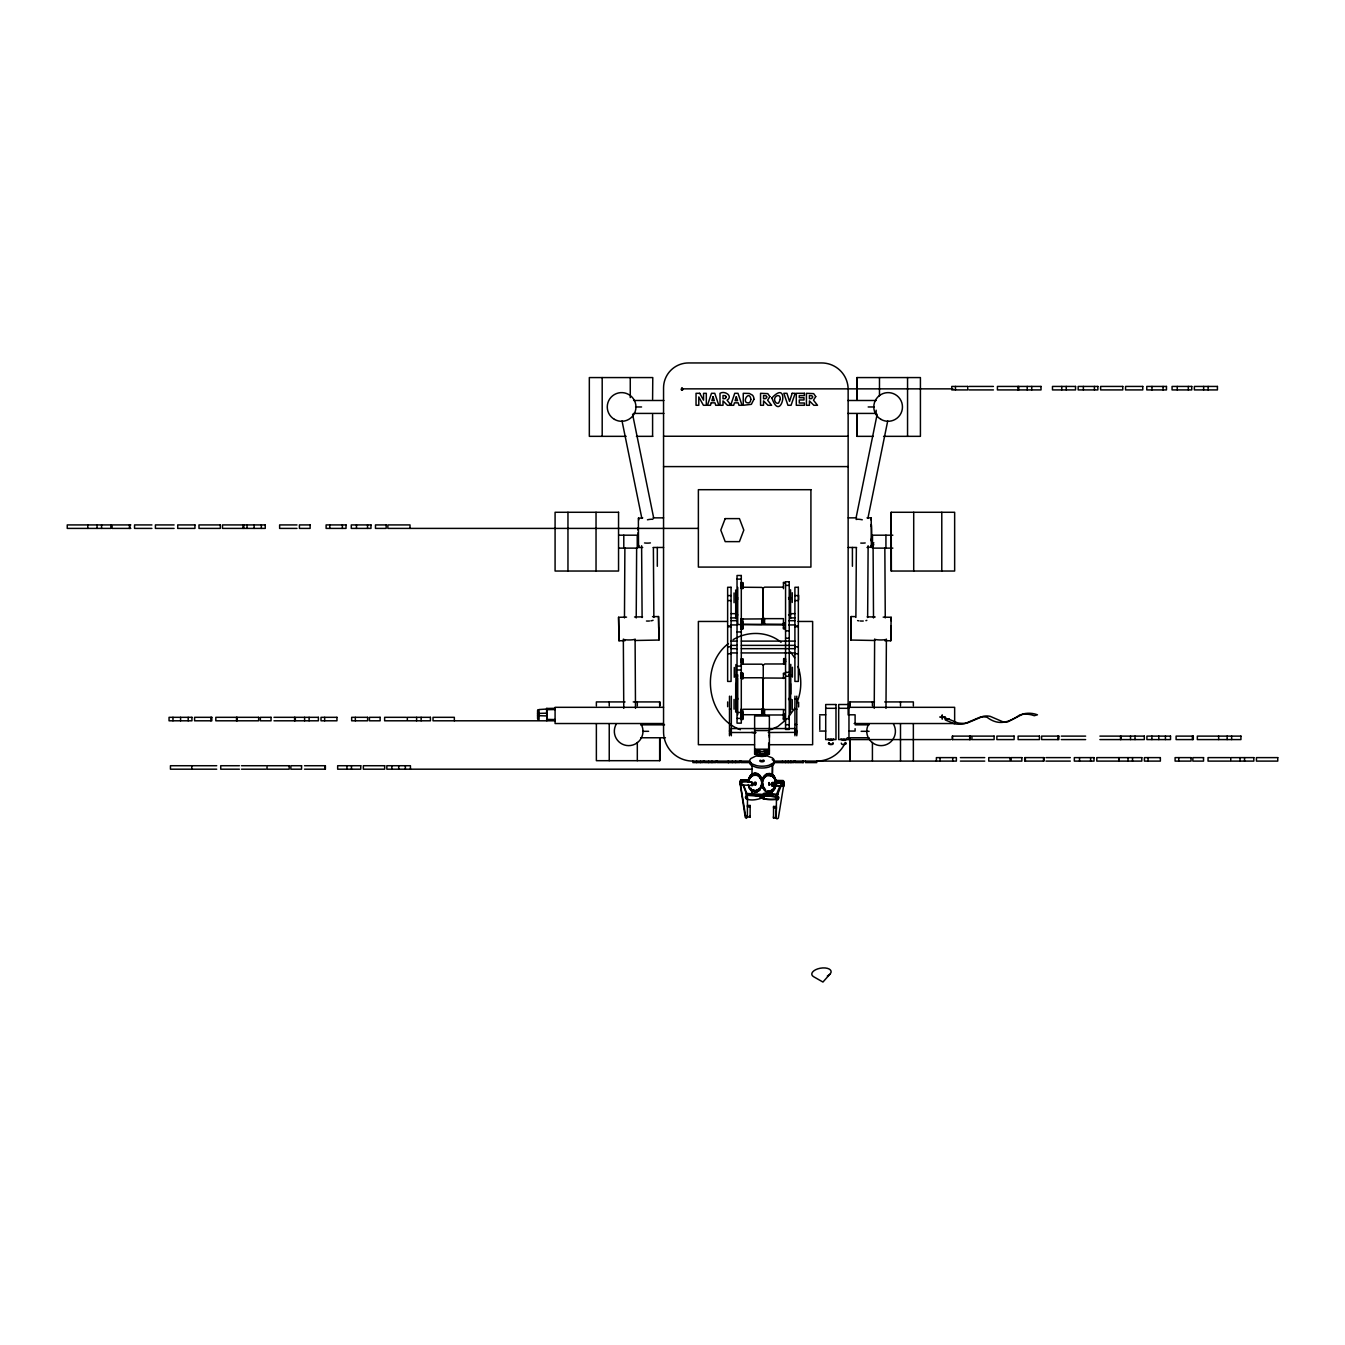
<?xml version="1.0" encoding="UTF-8"?>
<svg xmlns="http://www.w3.org/2000/svg" width="1345" height="1345" viewBox="0 0 1345 1345"><rect width="100%" height="100%" fill="white"/><g stroke="black" fill="none" stroke-linecap="round" stroke-linejoin="round"><path stroke-width="1.5" d="M624.467 617.91L624.887 547.903M636.219 617.96L636.639 547.953M747.484 797.333L747.383 817.02L746.307 818.365L745.248 817.356L740.002 782.706L741.061 781.697L751.922 781.933L752.965 782.958L752.662 785.413L740.792 784.992L740.893 783.664L741.347 785.228M747.063 816.6L747.383 815.642L747.383 817.02L750.106 817.037L750.157 805.487L747.45 805.47L747.45 806.849L750.157 806.865L750.157 805.487M776.233 816.667L776.233 818.046L773.509 818.029L773.577 806.479L776.284 806.496C777.074 808.227 773.863 822.081 778.335 818.113L784.253 781.899L783.193 780.52L775.93 780.419M874.233 708.277L874.637 639.043M885.985 708.344L886.389 639.094M855.891 617.439L856.361 547.734M867.643 617.523L868.13 545.751M626.568 617.136L618.582 617.288L619.003 640.775L625.005 640.674M652.527 616.666L658.529 616.548L658.697 628.233M634.991 640.489L658.949 640.052L658.781 628.367M751.721 794.424L751.788 790.339M751.973 776.065L752.09 765.54M772.349 776.183L772.518 763.943M772.131 794.845L772.03 789.515M776.468 797.366L776.233 818.063M638.135 530.233L638.169 527.963M890.894 629.09L890.962 626.047M890.995 628.972L890.726 640.775L884.741 640.674M891.062 620.768L891.163 617.288L883.177 617.136M740.624 784.858C738.993 783.933 742.793 782.319 741.314 783.916M752.46 784.555C750.123 786.354 753.082 780.47 751.872 785.614M755.47 784.841L755.823 782.622L754.36 783.227L755.117 784.992L754.377 783.479L755.688 782.151M783.782 785.144L783.16 783.496L783.126 786.27L772.148 785.715L772.316 784.303L772.618 785.883L772.299 784L772.08 786.001L771.29 783.748L772.299 782.437L783.193 782.588L784.219 783.614L783.933 786.068L783.378 784.589L782.605 785.43L784.219 785.009L783.193 783.278L772.03 783.177L771.324 784.101L772.282 785.312L771.542 784.017L772.871 783.53L772.585 785.312M777.528 799.72L777.561 797.249L777.46 799.434L763.153 799.098L762.363 797.081L763.439 795.567L763.994 796.845L760.228 796.257L760.782 797.182M855.201 616.615L851.217 616.548L850.78 640.052L874.754 640.489M755.755 792.138L756.327 789.986C755.285 795.248 752.191 789.212 753.637 790.591M749.468 779.411C747.887 777.982 751.67 778.755 751.367 774.552L751.922 774.148C751.384 775.981 758.496 775.695 757.992 773.913L758.866 776.67L759.706 775.241C760.312 782.992 762.951 776.603 760.631 778.957M755.907 775.275C756.747 772.736 753.637 772.82 753.923 774.686M755.94 773.224L757.302 773.577L757.151 775.611M762.01 783.462C762.682 780.655 763.792 773.526 765.002 777.275L765.809 774.451L766.078 776.418L767.104 773.812L767.894 775.645L767.827 773.594L768.533 775.544L770.433 775.695L770.584 773.661L771.66 776.183L772.467 774.552L772.77 776.956L773.61 775.544C774.569 781.025 775.208 777.561 773.61 775.544M762.212 783.547L761.337 787.615M770.298 790.961L770.298 792.323L768.281 792.407L765.658 791.364L765.658 789.986M769.811 775.561L769.844 773.509L768.533 774.165M769.844 773.509L770.433 775.695M746.374 798.98C747.03 794.323 746.122 799.535 746.391 797.938M751.889 784.572L751.889 783.58L752.662 785.413M755.587 783.109C753.234 782.924 757.084 784.572 754.646 782.168M769.021 785.295L769.054 782.504L769.357 785.127M769.037 784.236L769.054 783.244L769.811 785.076M777.544 798.678L777.544 796.946L778.318 799.518M773.072 785.833C767.911 779.898 784.236 790.49 783.479 783.916C781.294 786.337 784.051 783.294 783.429 785.547M870.904 526.013C871.93 517.018 871.93 548.306 870.904 539.311M766.969 752.746L764.801 751.754M764.784 751.065C762.329 749.804 768.214 749.081 766.969 750.897M638.875 545.482L638.539 547.465L642.708 547.465M870.871 519.842L871.207 517.859L867.021 517.859M745.634 796.963L746.374 798.257M759.723 796.879C760.48 791.919 762.279 800.107 760.951 796.593C738.035 790.658 742.44 804.781 761.539 798.123A1.849 1.748 0 0 0 761.505 797.081L760.816 795.937L759.959 796.694M747.164 798.039C748.223 799.418 745.197 795.652 746.391 798.678M776.468 795.988C775.746 794.424 784.101 775.897 783.429 783.193M681.478 389.142L682.739 388.94L681.545 389.411M683.092 389.428C681.226 385.124 680.486 392.841 683.008 389.142M748.694 782.42L748.442 779.31L748.442 780.688M775.527 784.589C776.132 786.371 773.577 792.02 773.106 788.658L772.854 791.079L770.298 792.323M755.436 782.773L755.924 784.791M777.83 798.98C760.463 802.36 754.343 792.44 778.536 797.518A1.849 1.748 0 0 1 778.587 798.543L778.167 799.333M856.092 517.758L877.159 414.243M867.895 518.38L887.717 420.935M748.442 779.31L748.156 782.386M753.032 791.751L753.166 789.734M757.302 773.577L757.756 775.897M762.85 779.781L762.699 780.554M771.189 773.879L771.66 776.183M771.055 775.914L770.584 775.039M841.264 743.112C841.079 746.105 849.25 744.104 845.148 742.406M748.963 779.495L748.98 777.729M748.963 780.873L749.182 778.738M763.086 779.041L762.699 781.933M730.688 405.282L734.723 393.312L738.001 393.312L742.053 405.282L738.96 405.282L738.203 402.844L734.437 402.844L733.697 405.282L727.41 405.282L723.005 400.894L723.005 405.282L720.012 405.282L720.012 393.312C724.888 390.269 733.378 396.287 727.057 400.188L731.075 405.282M741.801 785.177L741.347 783.412L740.338 784.673M642.708 517.859L638.371 518.363L638.539 547.465M867.021 547.465L871.375 546.961L871.207 517.859M740.49 783.429L741.465 784.068M776.519 797.013L781.344 785.446M782.134 783.58L783.193 782.588M784.219 782.941L783.429 783.883M773.022 785.497L772.618 784.421L772.618 785.883M796.66 703.149C801.687 691.75 802.091 678.199 797.988 666.481M749.182 780.117L748.98 779.108M753.166 791.095L751.115 790.591L751.115 789.212M758.563 774.266L759.202 774.754M763.086 780.419L762.884 778.015M761.337 786.237L761.135 785.228M765.658 791.364L763.96 787.329L764.515 790.389M771.912 764.733A2.27 2.152 0 0 1 772.467 766.297L772.383 776.485L772.467 774.552M942.458 717.238L945.199 717.019L946.611 719.087M749.468 778.032L750.762 775.09L751.115 776.99M762.884 779.394L763.657 776.603M760.85 785.934L759.572 790.238L759.202 788.355M760.85 787.313L760.951 788.405M752.511 785.228L752.208 784L752.208 785.463M761.287 797.703L761.539 796.055A1.849 1.748 0 0 0 761.505 795.013L745.87 794.105M761.135 797.518L760.631 795.45L760.497 796.862M764.061 796.929L763.035 795.416L763.203 797.988M745.718 796.711L747.063 796.627L747.164 798.779M750.611 790.103L748.896 786.035L749.653 788.859M759.387 777.158L759.706 775.241M772.77 776.956L773.106 775.056M773.745 777.998L773.106 776.418M757.033 752.796C754.461 748.425 762.497 749.333 759.219 753.217L764.784 753.217L764.801 749.905M759.471 751.905L756.731 752.561M788.372 717.204L794.66 708.361M763.708 779.024L764.532 776.418M829.831 974.301L822.938 982.052L813.759 976.789A9.785 4.808 -9.3 0 1 815.558 969.762A9.785 4.808 -9.3 0 1 829.142 969.005A9.785 4.808 -9.3 0 1 827.326 976.033M759.841 777.696L760.261 775.88L760.682 777.864M760.682 776.485L760.631 777.578M764.649 775.392L764.532 777.797M763.96 789.75L763.002 785.261M773.459 790.541L773.947 788.641L773.947 790.019M829.209 743.012L830.353 744.239M833.412 739.195L830.84 740.069L828.285 739.195M834.085 739.262L830.84 740.372L827.612 739.262M846.392 739.195L843.836 740.069L841.264 739.195M847.064 739.262L843.836 740.372L840.591 739.262M755.251 749.821L754.999 750.09A7.431 3.194 0 0 0 754.999 751.737M755.251 751.821L754.999 752.09A7.431 3.194 0 0 0 755.722 754.495L758.378 755.655A7.179 3.094 0 0 0 765.641 755.655L768.298 754.495A7.431 3.194 0 0 0 769.021 752.09L768.768 751.821M761.203 760.631L762.8 760.631M751.115 775.611L751.367 774.552M758.412 791.179C758.059 786.976 758.143 793.298 759.202 789.734M773.106 790.019L772.854 791.079M728.402 643.566C699.955 665.271 706.159 717.221 740.355 729.713M785.749 719.978L777.881 726.485L770.651 729.713M748.896 787.413L748.593 785.194M765.524 776.805L765.809 774.451M758.412 789.801L758.698 788.826L758.698 790.204M775.124 780.672L775.006 777.528M762.783 787.699L763.254 785.984M774.854 779.932L775.325 778.217M740.944 619.036L761.707 618.902L763.237 617.809M740.944 624.198L761.707 624.366L763.237 623.273L763.237 588.471L761.707 587.395L740.944 587.227M740.944 709.269L740.944 719.525L742.827 719.525L742.827 709.269L761.707 709.269L763.237 708.176M740.944 714.699L761.707 714.75L763.237 713.657L763.237 665.136L764.784 663.976L785.53 663.976M546.591 709.689L555.082 709.538M828.974 742.591C826.065 744.895 834.69 745.601 833.143 742.843M752.191 776.115L752.595 773.779L753.923 773.308M756.949 789.801L757.117 791.818L758.143 790.591M745.87 793.415L761.505 794.323A1.849 1.748 0 0 1 761.539 795.366L760.715 796.24M767.02 750.123L766.969 753.217L769.374 752.864M948.662 718.987L945.333 719.978L954.429 723.761A26.295 26.244 69.1 0 0 964.499 723.761L979.933 717.238A17.603 17.569 69.1 0 1 987.028 717.255C998.73 726.165 1008.817 722.416 1019.998 714.834A24.479 24.429 69.1 0 1 1031.548 714.851L1034.288 715.708L1037.449 714.8L1034.692 713.943A24.479 24.429 69.1 0 0 1023.158 713.926L1007.977 721.761A13.87 13.837 69.1 0 1 1003.37 722.013L990.189 716.347A17.603 17.569 69.1 0 0 983.094 716.33L967.66 722.853A26.295 26.244 69.1 0 1 957.59 722.853L948.494 719.054M943.955 716.75L945.115 719.104L949.082 718.953M733.126 639.665C747.719 630.822 767.743 631.192 781.025 642.271M766.667 776.082L767.104 773.812M762.329 779.612L761.573 781.899L761.741 778.772M748.375 785.799L748.207 784.892M761.421 781.126L761.942 779.528M775.83 779.831L775.46 782.202L775.628 779.074M762.48 786.859L762.649 783.731L761.522 783.698M783.193 781.21L775.93 781.109L775.46 782.202M682.52 389.983L681.528 389.983M777.746 798.728L778.587 797.854A1.849 1.748 0 0 0 778.553 796.828L763.456 795.736L763.271 796.98M831.798 744.155L832.673 743.213M767.272 774.451L767.827 773.594M756.949 791.179L756.394 792.037M768.466 773.493L767.894 775.645M761.522 785.076L762.111 780.436M775.46 780.823L776.115 783.832M776.015 782.117L775.577 783.782L776.082 781.529M762.548 782.134L762.8 785.883M537.58 713.438L546.591 713.169M546.591 709.05L539.076 709.538L539.076 719.541M831.714 739.128L829.983 739.128M844.694 739.128L842.962 739.128M843.836 744.273L845.467 743.012M760.429 798.308L761.539 797.434A1.849 1.748 0 0 0 761.505 796.391L746.408 795.315L745.853 797.837M634.554 616.985L642.54 616.851M969.072 386.435L993.417 386.435M683.092 388.856L952.916 388.856M969.072 389.915L993.417 389.915M633.596 400.491L663.858 400.491M847.854 400.491L876.15 400.491M635.58 406.963L641.565 406.963M868.181 406.963L874.149 406.963M633.596 413.419L663.858 413.419M847.854 413.419L876.15 413.419L876.15 410.191M626.165 436.335L589.329 436.335L589.329 377.575L652.779 377.575L652.594 399.364M636.404 436.335L652.779 436.335M663.556 436.251L848.14 436.251M873.325 436.335L856.95 436.335L856.95 414.563M883.564 436.335L920.417 436.335L920.417 377.575L856.95 377.575L856.95 399.364M663.556 466.597L848.14 466.597M891.197 512.277L954.647 512.277L954.647 571.037L891.197 571.037L891.197 512.277L891.365 571.037M653.149 517.859L663.589 517.859M848.241 517.859L856.597 517.859M130.818 524.92L112.089 524.92L112.089 528.4L130.818 528.4M151.918 524.92L134.55 524.92L134.55 528.4L151.918 528.4M174.093 524.92L155.415 524.92L155.415 528.4L174.093 528.4M296.993 524.92L279.625 524.92L279.625 528.4L296.993 528.4M698.374 528.4L387.864 528.4L387.864 524.92L410.006 524.92L410.006 528.4M618.633 535.192L637.244 535.192L637.244 548.121L618.633 548.121M892.845 535.192L872.501 535.192L872.501 548.121L892.845 548.121M653.149 547.465L663.589 547.465M848.241 547.465L856.597 547.465M737.026 579.107L741.297 579.107M785.329 582.368L783.462 582.368L783.462 588.656M740.944 584.049L742.827 584.049M740.944 584.335L742.827 584.335M740.944 584.823L742.827 584.739M740.944 585.361L742.827 585.445M785.564 585.394L789.229 585.394M740.944 586.033L742.827 586.117M740.944 586.655L742.827 586.739M740.944 586.924L742.827 586.891M731.075 587.328L727.645 587.261L727.645 681.427L731.075 681.427L731.075 587.261M783.462 587.143L764.582 587.143L763.052 588.236L763.052 623.038L764.582 624.13L785.329 624.299M798.342 587.328L794.912 587.261L794.912 681.427L798.342 681.427L798.342 587.261M742.827 587.446L740.944 587.53L740.944 582.604L742.827 582.604L742.827 588.639M740.944 587.765L742.827 587.883M740.944 588.421L742.827 588.421M727.645 595.583L731.075 595.583M794.912 595.583L798.342 595.583M788.557 597.6L790.574 597.6M735.698 597.836L737.732 597.836M735.698 599.164L737.732 599.164M788.557 598.928L790.574 598.928M727.645 600.576L731.075 600.576M794.912 600.576L798.342 600.576M731.075 613.656L737.262 613.656M790.793 613.656L794.912 613.656M788.557 614.783L790.574 614.783M735.698 614.934L737.732 614.934M731.075 617.91L737.262 617.91M790.793 617.91L794.912 617.91M763.052 617.557L764.582 618.65L783.462 618.65L783.462 628.905L785.329 628.905M731.075 620.684L737.262 620.684M788.725 620.684L794.912 620.684M727.46 621.457L698.374 621.457L698.374 744.71L754.461 744.71M740.944 621.575L742.827 621.911M798.089 621.457L812.632 621.457L812.632 744.71L769.004 744.71M740.944 622.247L742.827 622.416M740.944 622.853L742.827 622.853M783.462 622.87L785.329 622.87M740.944 623.105L742.827 623.071M740.944 623.525L742.827 623.525M740.944 623.744L742.827 623.744M783.462 623.626L785.329 623.626M783.462 623.962L785.329 623.962M737.026 624.551L742.827 624.568M783.462 624.635L785.329 624.584M731.075 624.937L737.262 624.937M740.944 624.685L782.555 624.937M788.725 624.937L794.912 624.937M740.944 625.206L742.827 625.005M783.462 625.408L785.329 625.408M740.944 625.644L742.827 625.627M727.645 626.03L731.075 626.03M740.944 625.845L742.827 625.845M794.912 626.03L798.342 626.03M740.944 626.299L742.827 626.299M740.944 626.518L742.827 626.518M727.645 626.686L731.075 626.686M794.912 626.686L798.342 626.686M740.944 627.123L742.827 626.938M783.462 627.459L785.329 627.459M740.944 627.56L742.827 627.712M783.462 628.283L785.329 628.283M740.944 628.518L742.827 628.586M785.564 630.839L789.229 630.839M737.026 631.948L741.297 631.948M785.564 638.236L789.229 638.236M731.075 641.111L737.262 641.111M741.381 641.111L794.912 641.111M731.075 645.381L737.262 645.381M741.381 645.381L794.912 645.381M727.645 646.811L731.075 646.811M794.912 646.811L798.342 646.811M731.075 648.66L737.262 648.66M741.381 648.66L794.912 648.66M731.075 652.93L737.262 652.93M741.381 652.93L794.912 652.93M727.645 653.72L731.075 653.72M794.912 653.72L798.342 653.72M741.145 658.798L743.028 658.798L743.028 664.178M785.53 658.596L783.647 658.596L783.647 663.976M783.647 659.336L785.53 659.42M741.145 659.622L743.028 659.538M783.647 659.487L785.53 659.622L783.647 659.941M741.145 659.975L743.028 659.823M741.145 660.025L743.028 660.143M783.647 660.21L785.53 660.58M741.145 660.412L743.028 660.412M741.145 660.58L743.028 660.647M741.145 661.084L743.028 661.084M783.647 661.051L785.53 660.883M783.647 661.269L785.53 661.118M783.647 661.538L785.53 661.538M741.145 661.74L743.028 661.891L741.145 662.059M783.647 661.74L785.53 661.69M783.647 662.211L785.53 662.177L783.647 662.446M741.145 662.278L743.028 662.379M741.145 662.597L743.028 662.648M741.145 664.178L761.892 664.178L763.422 665.338M737.026 666.094L741.297 666.094M737.026 669.978L741.297 669.978M785.564 672.365L789.229 672.365M785.329 673.223L783.462 673.223L783.462 678.502M740.944 673.542L742.827 673.61M783.462 673.845L785.329 673.778M740.944 674.417L742.827 674.417M740.944 674.568L742.827 674.568M735.9 675.055L737.917 675.055M740.944 675.005L742.827 675.005M788.742 674.854L790.776 674.854M740.944 675.19L742.827 675.19M740.944 675.61L742.827 675.61M740.944 675.829L742.827 675.829M788.742 676.081L790.776 676.081M735.9 676.283L737.917 676.283M740.944 676.283L742.827 676.485M785.564 676.266L789.229 676.266M740.944 676.922L742.827 676.922M740.944 677.292L742.827 677.174M740.944 677.577L742.827 677.443M740.944 677.93L742.827 677.964M785.329 678.132L764.582 677.998L763.052 679.091L763.052 713.892L764.582 714.985L783.462 714.985M740.944 678.401L742.827 678.401M735.698 698.29L737.732 698.29M788.557 698.543L790.574 698.543M794.945 699.013L796.778 699.013M735.698 699.282L737.732 699.282M788.557 699.518L790.574 699.518M625.038 701.922L596.373 701.922L596.373 705.856M633.226 701.922L659.84 701.922L659.84 705.856M874.469 701.922L849.905 701.922L849.905 705.856M884.707 701.922L913.356 701.922L913.356 705.856M663.556 707.319L555.082 707.319L555.082 723.526L663.556 723.526M847.838 707.319L954.647 707.319L954.647 723.526L854.125 723.526M555.082 708.294L546.591 708.479L546.827 720.802L546.827 708.327M825.712 708.311L835.985 708.311M838.692 708.311L848.964 708.311M729.494 709.235L731.327 709.235M794.945 709.235L796.778 709.235M763.052 708.411L764.582 709.504L783.462 709.504L783.462 719.76L785.329 719.76M783.462 709.639L785.329 709.639M740.944 712.009L742.827 712.06M740.944 712.362L742.827 712.362L737.026 712.531M740.944 712.917L742.827 712.917M740.944 713.035L742.827 713.035M740.944 713.489L742.827 713.489L740.944 713.707M783.462 713.724L785.329 713.724M740.944 714.245L742.827 714.245M740.944 714.565L742.827 714.615M783.462 714.817L785.329 714.817M819.576 714.8L825.712 714.8M848.964 714.8L855.101 714.8L855.101 722.938M740.944 714.935L742.827 714.968M740.944 715.204L742.827 715.389M783.462 715.288L785.329 715.439M783.462 715.574L785.329 715.574M783.462 716.263L785.329 716.263M740.944 716.767L742.827 716.683M939.684 717.019L941.685 717.019M942.778 717.019L944.778 717.019M273.993 717.322L294.874 717.322L294.874 720.802L273.993 720.802M406.341 717.322L384.636 717.322L384.636 720.802L406.341 720.802M740.944 717.389L742.827 717.322M740.944 717.793L742.827 717.793M783.462 717.742L785.329 717.742M740.944 718.079L742.827 718.079M783.462 718.18L785.329 718.18M737.026 718.415L741.297 718.415M783.462 718.331L785.329 718.331M785.564 718.818L789.229 718.818M740.944 718.886L742.827 718.953M783.462 719.138L785.329 719.205M555.082 719.541L546.591 719.39M555.082 720.802L433.023 720.802L433.023 717.322L454.341 717.322L454.341 720.802M785.564 724.703L789.229 724.703M794.945 724.501L796.778 724.501M640.64 724.837L664.548 724.837M855.151 724.837L869.089 724.837M731.327 728.553L794.945 728.553M729.494 730.369L731.327 730.369M754.629 730.57L769.374 730.57M794.945 730.369L796.778 730.369M819.576 731.058L825.712 731.058M848.964 731.058L855.101 731.058L855.101 728.671M642.641 731.31L648.609 731.31M861.136 731.31L869.089 731.31M729.494 731.529L731.327 731.529M794.945 731.529L796.778 731.529M731.327 732.504L755.957 732.504M768.281 732.504L796.778 732.386M729.494 733.866L731.327 733.866M794.945 733.866L796.778 733.866M769.374 735.631L769.374 737.48M971.023 736.118L952.31 736.118L952.31 739.582L971.023 739.582M1061.289 736.118L1085.634 736.118M1099.907 736.118L1120.805 736.118L1120.805 739.582L1099.907 739.582M640.64 737.766L665.422 737.766M847.182 737.766L869.089 737.766M950.881 739.582L838.692 739.582L838.692 704.511L848.964 704.511L848.964 739.582M1061.289 739.582L1085.634 739.582M754.629 749.199L769.374 749.199M754.629 751.014L757.033 751.367M759.219 751.367L764.784 751.367M766.969 751.367L769.374 751.014L769.021 749.199M754.629 752.864L757.033 753.217L757.201 749.972M960.397 757.622L984.742 757.622M1045.973 757.622L1070.317 757.622M1229.75 757.622L1208.045 757.622L1208.045 761.102L1229.75 761.102M848.14 714.968L848.14 389.462A26.513 26.513 0 0 0 821.627 362.948L688.522 362.948A24.967 24.967 0 0 0 663.556 387.932L663.556 731.781A29.321 29.321 0 0 0 692.877 761.102L749.501 761.102M773.594 761.102L956.379 761.102L956.379 757.622L936.389 757.622L936.389 761.102M960.397 761.102L984.742 761.102M1045.973 761.102L1070.317 761.102M751.233 762.598L741.011 762.598L741.011 761.102M773.594 762.598L781.983 762.598M192.369 765.725L216.73 765.725M239.41 765.725L220.731 765.725L220.731 769.189L239.41 769.189M241.478 765.725L265.822 765.725M304.508 765.725L325.389 765.725L325.389 769.189L304.508 769.189M192.369 769.189L216.73 769.189M241.478 769.189L265.822 769.189M752.074 769.189L386.839 769.189L386.839 765.725L410.444 765.725L410.444 769.189M776.284 807.874L773.577 807.857L773.577 806.479M748.291 779.814L740.759 779.764L740.338 781.916M748.291 780.503L740.776 780.369L739.969 781.68L745.752 816.802M867.189 616.851L875.175 616.985M546.591 715.927L537.58 715.658M748.694 781.041L748.644 781.848M761.673 782.117L762.279 786.102M775.527 783.21L775.544 781.613M751.653 732.42L755.503 732.975M754.999 783.916L755.117 784.992M775.258 784.774L775.527 787.195M769.374 733.815L769.374 735.665M763.153 796.341C759.69 789.902 775.914 795.046 778.183 794.222M763.203 797.266L763.17 794.407L778.183 794.912M763.271 797.703L763.035 796.509L763.758 797.148M763.237 678.855L761.707 677.762L740.944 677.796L740.944 672.971L742.827 672.971L742.827 679.023M768.684 743.096L768.667 753.217M774.031 787.548L774.838 788.691M783.479 784.656L783.479 786.119M777.864 798.089L777.864 799.569M752.174 784.875C756.731 781.277 738.371 779.428 740.456 784.32M763.018 797.148L763.439 796.005L764.263 796.946M768.768 749.821L769.021 750.09A7.431 3.194 0 0 1 769.021 751.737M764.38 787.935L764.834 789.851M790.473 651.905L794.66 657.806M740.338 782.605L740.523 780.588L742.104 781.344M740.338 783.984L740.523 781.966L742.104 782.723M762.783 786.321L763.103 788.389M743.6 785.127L747.501 795.298M742.843 784.623L747.349 795.988M871.207 547.465L870.871 545.482M638.539 517.859L638.875 519.842M632.587 414.243L653.636 517.758M622.029 420.935L641.851 518.38M762.111 781.815L762.565 784.32M658.529 616.548L658.949 640.052M618.582 617.288L619.003 640.775M638.169 537.361L638.118 532.67M891.163 617.288L890.726 640.775M851.217 616.548L850.78 640.052M884.842 547.903L885.262 617.91M873.073 543.834L873.51 617.96M653.384 547.734L653.855 617.439M641.615 545.751L642.103 617.523M635.092 639.043L635.496 708.277M623.34 639.094L623.761 708.344M1244.545 757.622L1244.545 761.102M1240.04 757.622L1240.04 761.102M1231.65 736.118L1231.65 739.582M1227.144 736.118L1227.144 739.582M1218.654 736.118L1218.654 739.582M1208.146 386.435L1208.146 389.915M1203.64 386.435L1203.64 389.915M1192.376 736.118L1192.376 739.582M1188.324 386.435L1188.324 389.915M1178.741 757.622L1178.741 761.102M1177.262 386.435L1177.262 389.915M1165.426 736.118L1165.426 739.582M1163.055 386.435L1163.055 389.915M1158.785 736.118L1158.785 739.582M1151.976 386.435L1151.976 389.915M1151.908 736.118L1151.908 739.582M1148.075 757.622L1148.075 761.102M1135.029 736.118L1135.029 739.582M1132.524 757.622L1132.524 761.102M1130.523 736.118L1130.523 739.582M1128.018 757.622L1128.018 761.102M1120.503 736.118L1120.519 739.582M1118.939 757.622L1118.939 761.102M1118.737 757.622L1118.737 761.102M1094.427 386.435L1094.427 389.915M1090.593 757.622L1090.593 761.102M1083.364 386.435L1083.364 389.915M1079.531 757.622L1079.531 761.102M1066.266 386.435L1066.266 389.915M1061.76 386.435L1061.76 389.915M1057.91 736.118L1057.91 739.582M1043.552 757.622L1043.552 761.102M1031.733 386.435L1031.733 389.915M1027.227 386.435L1027.227 389.915M1025.361 757.622L1025.361 761.102M1018.737 386.435L1018.737 389.915M1017.946 386.435L1017.946 389.915M969.964 736.118L969.964 739.582M969.678 736.118L969.678 739.582M955.454 386.435L955.454 389.915M952.714 757.622L952.714 761.102M952.563 736.118L952.563 739.582M942.223 714.817L942.223 716.549M942.223 717.49L942.223 719.239M941.786 512.277L941.786 571.037M940.054 757.622L940.054 761.102M913.709 512.277L913.709 571.037M913.356 723.694L913.356 760.682M907.556 377.575L907.556 436.335M900.494 701.922L900.494 705.856M900.494 723.694L900.494 760.682M885.935 535.192L885.935 548.121M879.479 377.575L879.479 395.817M872.417 701.922L872.417 705.856M872.417 742.457L872.417 760.682M857.135 377.575L857.135 399.364M857.135 414.563L857.135 436.335M852.411 547.465L852.411 566.279M850.09 701.922L850.09 705.856M850.09 738.909L850.09 760.682M849.905 738.909L849.905 760.682M819.778 716.162L819.778 729.578M805.47 761.102L805.47 762.598L816.751 762.598L816.751 761.102A31.523 31.523 0 0 0 843.92 745.332M803.385 761.102L803.385 762.598L795.13 762.598L795.13 761.102M802.982 761.102L802.982 762.598M798.812 669.776L798.812 674.568M798.611 595.196L798.611 599.954M798.611 702.174L798.611 706.932M796.778 696.172L796.778 735.782M794.945 696.172L794.945 735.782M793.987 761.102L793.987 762.598L782.403 762.598L782.403 761.102M792.407 667.271L792.407 677.073M792.222 592.708L792.222 602.459M792.222 699.669L792.222 709.42M790.776 664.346L790.776 694.07M790.894 761.102L790.894 762.598M790.574 589.783L790.574 618.465M790.574 683.663L790.574 712.346M788.237 761.102L788.237 762.598M785.581 761.102L785.581 762.598M783.143 785.228L783.126 786.27M775.947 784.169L775.947 785.547M774.569 776.771L774.535 779.243M774.417 786.909L774.451 789.33M774.148 776.166L774.165 778.604M773.274 776.065L773.274 777.444M773.509 816.65L773.509 818.029M772.299 784.992L772.282 786.052M772.299 790.103L772.299 791.482M771.626 790.49L771.626 791.869M771.442 789.851L771.442 791.213M769.659 791.062L769.659 792.44M769.205 773.459L769.172 775.51M768.92 791.095L768.92 792.457M768.281 791.028L768.281 792.407M767.541 790.877L767.541 792.255M767.238 750.375L767.222 752.494M766.583 749.922L766.583 751.771M766.499 774.064L766.499 775.443M766.011 749.821L766.011 751.653M765.389 749.804L765.389 751.653M765.255 774.854L765.255 776.216M765.019 789.498L765.019 790.877M764.582 618.65L764.582 624.13M764.582 709.504L764.582 714.985M764.179 775.914L764.095 778.385M763.54 787.783L763.54 789.145M763.271 777.225L763.372 779.696M762.598 778.738L762.598 780.117M762.01 782.101L761.892 786.035M761.707 618.902L761.707 624.366M761.707 709.269L761.707 714.75M761.623 785.53L761.623 786.892M761.421 777.931L761.421 779.31M761.102 777.242L761.22 780.369M760.782 796.442L760.833 797.753M760.261 775.88L760.261 778.301M760.043 788.338L760.043 789.717M759.572 788.876L759.572 790.238M758.967 749.871L758.967 751.721M758.967 789.414L758.967 790.793M758.378 749.804L758.378 751.653M757.739 749.837L757.739 751.687M757.723 791.566L757.723 790.188L757.117 791.818M757.554 789.549L757.554 790.927M756.815 750.174L756.815 752.023M756.68 773.375L756.546 775.409M755.335 751.367L755.335 753.217M755.302 773.173L755.268 775.224M755.016 792.171L754.41 790.07L754.377 792.121M754.562 773.207L754.629 775.241M754.007 773.98L754.007 775.359M753.2 773.509L753.368 775.527M752.595 773.779L752.763 775.796M752.326 790.053L752.326 791.432M751.754 789.7L751.754 791.079M751.636 775.14L751.636 776.519M750.947 788.187L751.115 790.591M750.762 775.09L750.628 777.511M750.275 775.628L750.191 778.099M750.106 815.658L750.106 817.037M749.77 776.3L749.804 778.721M749.384 776.939L749.384 778.318M749.367 785.699L749.215 788.103M748.694 778.436L748.694 779.814M746.677 797.518L746.71 798.829M742.827 618.902L742.827 629.157L740.944 629.157L740.944 618.902M741.028 784.337L741.011 785.379M739.8 761.102L739.8 762.598L717.305 762.598L717.305 761.102M737.732 587.395L737.732 624.366M737.732 677.762L737.732 714.75M735.9 664.548L735.9 694.272M735.698 590.018L735.698 618.599M735.698 683.529L735.698 712.11M735.665 761.102L735.665 762.598M734.067 592.943L734.067 602.694M734.269 667.473L734.269 677.258M734.067 699.434L734.067 709.185M732.319 761.102L732.319 762.598M731.327 696.172L731.327 735.782M729.494 696.172L729.494 735.782M728.603 761.102L728.603 762.598M728.2 761.102L728.2 762.598M727.662 701.922L727.662 706.697M716.095 761.102L716.095 762.598L704.494 762.598L704.494 761.102M711.976 761.102L711.976 762.598M708.63 761.102L708.63 762.598M703.334 761.102L703.334 762.598L692.877 762.598L692.877 761.102M700.526 761.102L700.526 762.598M696.626 761.102L696.626 762.598M682.016 388.032L682.016 390.235M659.84 738.909L659.84 760.682L596.373 760.682L596.373 723.694M659.655 701.922L659.655 705.856M659.655 738.909L659.655 760.682M657.318 547.465L657.318 566.279M652.594 414.563L652.594 436.335M637.311 701.922L637.311 705.856M637.311 742.457L637.311 760.682M630.267 377.575L630.267 397.582M623.794 535.192L623.794 548.121M609.235 701.922L609.235 705.856M609.235 723.694L609.235 760.682M602.19 377.575L602.19 436.335M596.037 512.277L596.037 571.037M567.96 512.277L567.96 571.037M538.084 709.639L538.084 719.441M537.58 710.379L537.58 718.718M421.136 717.322L421.136 720.802M416.614 717.322L416.614 720.802M405.349 765.725L405.349 769.189M398.708 765.725L398.708 769.189M391.832 765.725L391.832 769.189M367.538 524.92L367.538 528.4M356.475 524.92L356.475 528.4M355.332 717.322L355.332 720.802M351.465 765.725L351.465 769.189M346.943 765.725L346.943 769.189M342.37 524.92L342.37 528.4M329.777 524.92L329.777 528.4M325.12 765.725L325.103 769.189M324.666 717.322L324.666 720.802M309.115 717.322L309.115 720.802M304.609 717.322L304.609 720.802M294.589 717.322L294.605 720.802M261.35 524.92L261.35 528.4M254.138 524.92L254.138 528.4M247.043 524.92L247.043 528.4M243.781 524.92L243.781 528.4M242.974 524.92L242.974 528.4M237.14 717.322L237.14 720.802M236.518 717.322L236.518 720.802M210.879 717.322L210.879 720.802M188.199 717.322L188.199 720.802M180.583 717.322L180.583 720.802M172.967 717.322L172.967 720.802M129.742 524.92L129.742 528.4M129.456 524.92L129.456 528.4M101.564 524.92L101.564 528.4M97.059 524.92L97.059 528.4M87.778 524.92L87.778 528.4M647.449 519.792A5.868 1.48 -11.5 0 1 652.846 519.304M641.077 724.131A14.341 14.341 0 0 1 628.653 745.634A14.341 14.341 0 0 1 616.245 724.131M650.408 542.909A5.868 1.513 -0.4 0 1 644.524 542.943M653.082 620.264A5.868 1.513 -0.4 0 1 650.93 620.835M649.517 620.986A5.868 1.513 -0.4 0 1 646.474 621.02M634.285 639.497A5.868 0.891 -0.3 0 1 624.114 639.547M761.085 755.486A12.172 5.245 0 0 0 755.083 756.411L750.913 758.513A12.609 5.43 0 0 0 751.838 763.859L756.663 765.675A12.172 5.245 0 0 0 768.937 765.271L773.089 763.17A12.609 5.43 0 0 0 772.181 757.823L767.356 756.008A12.172 5.245 0 0 0 764.296 755.571M749.905 761.657A12.609 5.43 0 0 0 751.838 765.675L756.663 767.491A12.172 5.245 0 0 0 768.937 767.087L773.089 764.986A12.609 5.43 0 0 0 774.283 762.245M772.181 759.622A12.609 5.43 0 0 1 773.627 760.883M772.097 792.491A2.236 2.118 0 0 1 771.273 794.222M752.544 793.819A2.27 2.152 0 0 1 751.771 792.07M752.158 765.86A2.236 2.118 0 0 1 752.578 764.532M763.893 753.973A7.179 3.094 0 0 1 760.127 753.973M763.119 760.009A2.236 0.958 0 0 1 763.842 761.388A2.236 0.958 0 0 1 760.564 761.573A2.236 0.958 0 0 1 760.446 760.16M763.573 755.201A2.236 0.958 0 0 1 760.446 755.201M766.381 754.007A4.64 2.001 0 0 1 765.204 755.924A4.506 1.933 0 0 1 758.799 755.924M758.614 755.924A4.64 2.001 0 0 1 757.437 754.007M856.109 519.489A5.868 1.48 11.5 0 1 862.279 519.792M893.5 724.131A14.341 14.341 0 0 1 881.076 745.634A14.341 14.341 0 0 1 868.668 724.131M873.846 544.792A5.868 1.933 -0.3 0 1 873.863 542.859M865.205 542.943A5.868 1.513 0.4 0 1 860.75 543.077M866.836 620.331A5.868 1.513 0.4 0 1 865.894 620.633M863.271 621.02A5.868 1.513 0.4 0 1 860.228 620.986M858.799 620.835A5.868 1.513 0.4 0 1 857.589 620.583M885.615 639.547A5.868 0.891 0.3 0 1 875.444 639.497M780.302 399.297L778.637 403.046A2.455 2.455 0 0 1 777.091 403.214A2.236 2.236 0 0 1 775.712 402.357C771.425 397.481 780.419 391.597 780.302 399.297M753.94 399.314L751.351 404.341L743.247 405.282L743.247 393.312L749.316 393.463L752.443 395.144A5.565 5.565 0 0 1 753.772 397.683L753.94 399.314M771.895 397.935C781.109 425.154 790.944 377.457 771.895 397.935M750.846 399.28L750.46 401.281A2.993 2.993 0 0 1 748.694 402.878C740.658 403.5 749.299 389.092 750.846 399.28M769.861 396.607L767.591 400.188L771.61 405.282L767.945 405.282L763.54 400.894L763.54 405.282L760.547 405.282L760.547 393.312L767.81 393.631L769.861 396.607M815.742 396.607L813.473 400.188L817.508 405.282L813.843 405.282L809.421 400.894L809.421 405.282L806.428 405.282L806.428 393.312L813.691 393.631L815.742 396.607M726.25 396.977L725.325 398.54L723.005 398.742L723.005 395.514L725.493 395.699L726.25 396.977M766.768 396.977L765.86 398.54L763.54 398.742L763.54 395.514L766.028 395.699L766.768 396.977M812.666 396.977L811.758 398.54L809.421 398.742L809.421 395.514L811.909 395.699L812.666 396.977M711.219 402.844L710.463 405.282L707.453 405.282L711.488 393.312L714.767 393.312L718.818 405.282L715.725 405.282L714.968 402.844L711.219 402.844M713.085 396.725L711.875 400.675L714.313 400.675L713.085 396.725M736.32 396.725L735.11 400.675L737.548 400.675L736.32 396.725M792.155 393.312L789.549 401.432L786.943 393.312L783.816 393.312L787.935 405.282L791.062 405.282L795.181 393.312L792.155 393.312M725.19 518.615L720.785 530.115L725.19 541.631L739.431 541.631L743.819 530.115L739.431 518.615L725.19 518.615M941.853 716.246L941.332 717.356L942.593 717.81L943.131 716.7L941.853 716.246M942.004 716.549L942.458 717.49L942.004 716.549M967.744 386.435L951.789 386.435L951.789 389.915L967.744 389.915L967.744 386.435M1041.013 386.435L997.418 386.435L997.418 389.915L1041.013 389.915L1041.013 386.435M1075.546 386.435L1052.479 386.435L1052.479 389.915L1075.546 389.915L1075.546 386.435M1097.856 386.435L1078.169 386.435L1078.169 389.915L1097.856 389.915L1097.856 386.435M1122.772 386.435L1100.63 386.435L1100.63 389.915L1122.772 389.915L1122.772 386.435M1142.762 386.435L1125.546 386.435L1125.546 389.915L1142.762 389.915L1142.762 386.435M1166.468 386.435L1146.781 386.435L1146.781 389.915L1166.468 389.915L1166.468 386.435M1191.754 386.435L1172.067 386.435L1172.067 389.915L1191.754 389.915L1191.754 386.435M1217.427 386.435L1194.36 386.435L1194.36 389.915L1217.427 389.915L1217.427 386.435M699.736 393.312L696.037 393.312L696.037 405.282L698.795 405.282L698.795 396.943L703.418 405.282L706.31 405.282L706.31 393.312L703.553 393.312L703.553 400.171L699.736 393.312M804.394 393.312L796.29 393.312L796.29 405.282L804.394 405.282L804.394 402.996L799.283 402.996L799.283 399.969L803.991 399.969L803.991 397.7L799.283 397.7L799.283 395.598L804.394 395.598L804.394 393.312M810.917 489.698L698.374 489.698L698.374 567.086L810.917 567.086L810.917 489.698M618.549 512.277L555.082 512.277L555.082 571.037L618.549 571.037L618.549 512.277M110.845 524.92L67.25 524.92L67.25 528.4L110.845 528.4L110.845 524.92M194.941 524.92L177.725 524.92L177.725 528.4L194.941 528.4L194.941 524.92M220.294 524.92L198.976 524.92L198.976 528.4L220.294 528.4L220.294 524.92M265.234 524.92L222.48 524.92L222.48 528.4L265.234 528.4L265.234 524.92M310.107 524.92L299.414 524.92L299.414 528.4L310.107 528.4L310.107 524.92M346.018 524.92L326.112 524.92L326.112 528.4L346.018 528.4L346.018 524.92M370.968 524.92L351.28 524.92L351.28 528.4L370.968 528.4L370.968 524.92M386.166 524.92L375.474 524.92L375.474 528.4L386.166 528.4L386.166 524.92M741.297 575.492L737.026 575.492L737.026 723.156L741.297 723.156L741.297 575.492M789.229 581.78L785.564 581.78L785.564 729.444L789.229 729.444L789.229 581.78M785.329 582.923L783.462 582.923L785.329 582.99M742.827 583.175L740.944 583.175L742.827 583.242M743.028 661.252L741.145 661.32L743.028 661.471M835.985 704.511L825.712 704.511L825.712 739.582L835.985 739.582L835.985 704.511M742.827 716.011L740.944 716.011L742.827 716.095M769.374 715.96L754.629 715.96L754.629 754.226L769.374 754.226L769.374 715.96M191.948 717.322L169.05 717.322L169.05 720.802L191.948 720.802L191.948 717.322M211.804 717.322L194.588 717.322L194.588 720.802L211.804 720.802L211.804 717.322M258.66 717.322L215.822 717.322L215.822 720.802L258.66 720.802L258.66 717.322M271.051 717.322L260.358 717.322L260.358 720.802L271.051 720.802L271.051 717.322M318.395 717.322L295.328 717.322L295.328 720.802L318.395 720.802L318.395 717.322M336.956 717.322L321.001 717.322L321.001 720.802L336.956 720.802L336.956 717.322M367.622 717.322L351.667 717.322L351.667 720.802L367.622 720.802L367.622 717.322M380.131 717.322L369.438 717.322L369.438 720.802L380.131 720.802L380.131 717.322M430.417 717.322L407.333 717.322L407.333 720.802L430.417 720.802L430.417 717.322M994.106 736.118L971.947 736.118L971.947 739.582L994.106 739.582L994.106 736.118M1014.096 736.118L996.88 736.118L996.88 739.582L1014.096 739.582L1014.096 736.118M1039.433 736.118L1018.115 736.118L1018.115 739.582L1039.433 739.582L1039.433 736.118M1058.834 736.118L1041.618 736.118L1041.618 739.582L1058.834 739.582L1058.834 736.118M1144.309 736.118L1121.242 736.118L1121.242 739.582L1144.309 739.582L1144.309 736.118M1170.52 736.118L1146.915 736.118L1146.915 739.582L1170.52 739.582L1170.52 736.118M1193.301 736.118L1176.102 736.118L1176.102 739.582L1193.301 739.582L1193.301 736.118M1240.931 736.118L1197.336 736.118L1197.336 739.582L1240.931 739.582L1240.931 736.118M1010.061 757.622L988.743 757.622L988.743 761.102L1010.061 761.102L1010.061 757.622M1021.864 757.622L1011.171 757.622L1011.171 761.102L1021.864 761.102L1021.864 757.622M1043.922 757.622L1024.688 757.622L1024.688 761.102L1043.922 761.102L1043.922 757.622M1094.023 757.622L1074.336 757.622L1074.336 761.102L1094.023 761.102L1094.023 757.622M1141.804 757.622L1096.797 757.622L1096.797 761.102L1141.804 761.102L1141.804 757.622M1160.365 757.622L1144.41 757.622L1144.41 761.102L1160.365 761.102L1160.365 757.622M1191.048 757.622L1175.093 757.622L1175.093 761.102L1191.048 761.102L1191.048 757.622M1203.54 757.622L1192.847 757.622L1192.847 761.102L1203.54 761.102L1203.54 757.622M1253.826 757.622L1230.759 757.622L1230.759 761.102L1253.826 761.102L1253.826 757.622M1277.75 757.622L1256.432 757.622L1256.432 761.102L1277.75 761.102L1277.75 757.622M191.763 765.725L170.445 765.725L170.445 769.189L191.763 769.189L191.763 765.725M289.175 765.725L267.033 765.725L267.033 769.189L289.175 769.189L289.175 765.725M301.566 765.725L290.873 765.725L290.873 769.189L301.566 769.189L301.566 765.725M360.746 765.725L337.662 765.725L337.662 769.189L360.746 769.189L360.746 765.725M384.67 765.725L363.352 765.725L363.352 769.189L384.67 769.189L384.67 765.725M614.43 419.371A14.341 14.341 0 0 0 635.95 406.963A14.341 14.341 0 0 0 614.43 394.539A14.341 14.341 0 0 0 614.43 419.371M880.958 419.371A14.341 14.341 0 0 0 902.461 406.963A14.341 14.341 0 0 0 880.958 394.539A14.341 14.341 0 0 0 880.958 419.371"/></g></svg>
